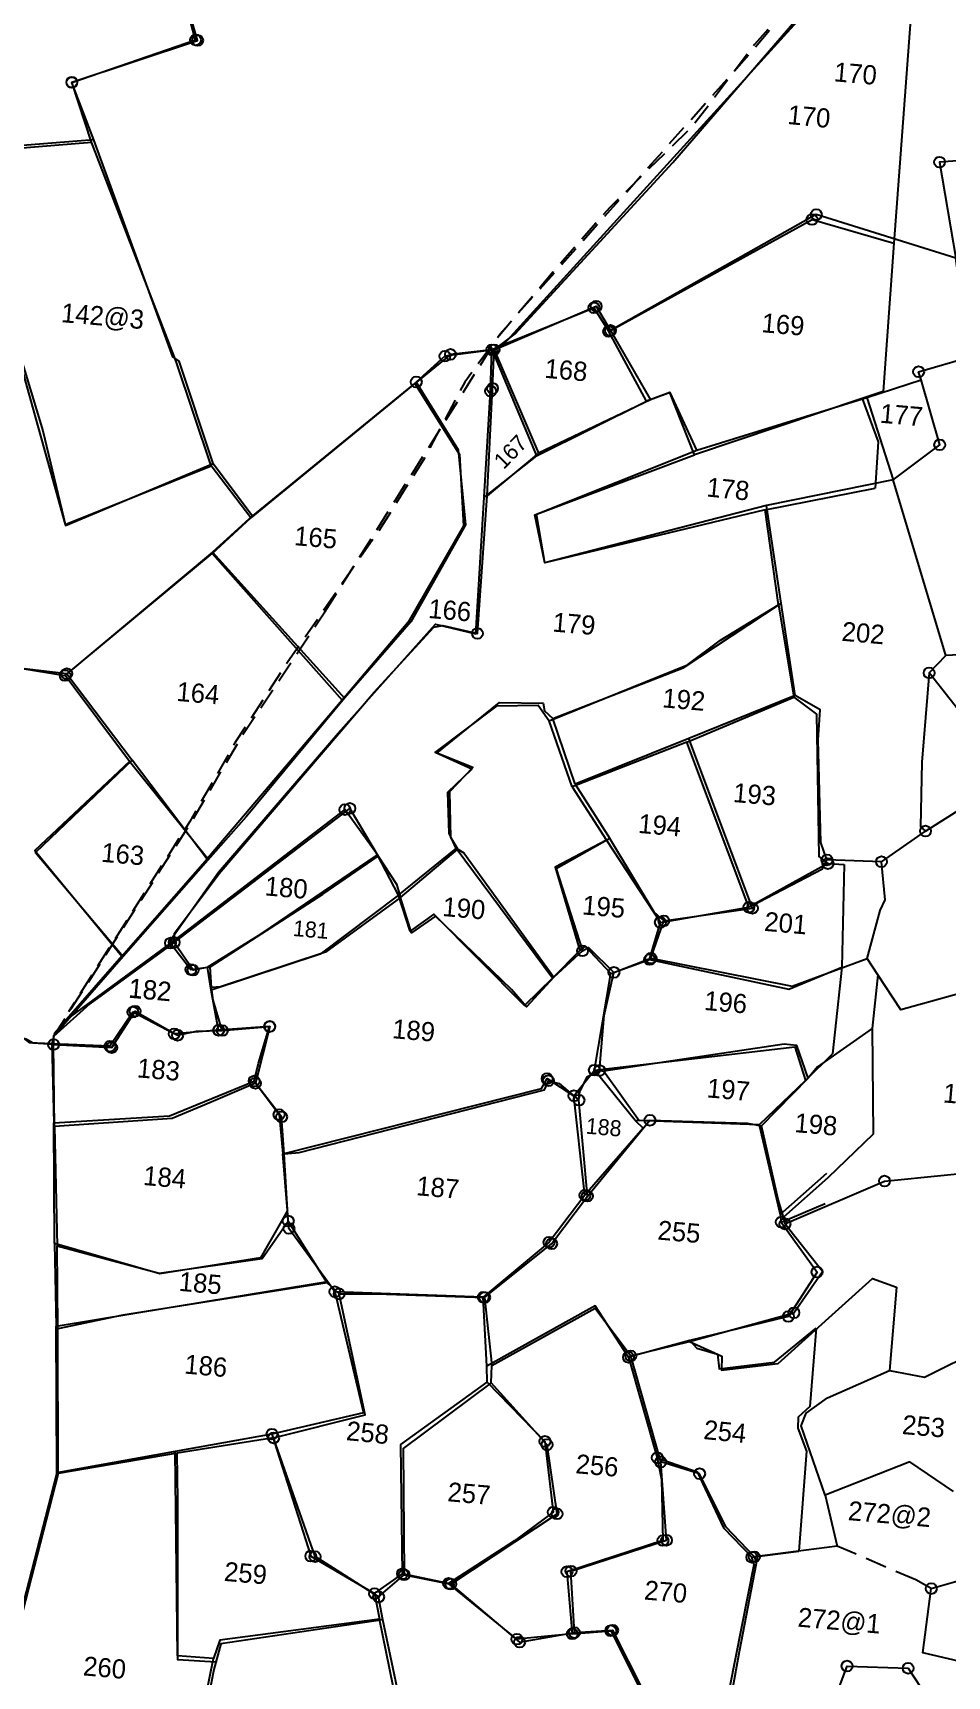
# Model space of a CAD drawing. Header units: metres. Extents: x 260749 to 262740, y 2161314 to 2163084.
# Drawn here: x 261722.2 to 261933.7, y 2162389.5 to 2162769.8 of the extents above; entities that cross this region are included whole.
import ezdxf

# ---------------------------------------------------------------- set-up
doc = ezdxf.new("R2010")
doc.units = ezdxf.units.M
doc.linetypes.add('DASHED', pattern=[0.75, 0.5, -0.25])
for name, color, linetype in [('LINE_FOOTPATH', 1, 'DASHED'), ('OFF', 1, 'Continuous'), ('POLY_PARCEL', 6, 'Continuous'), ('POLY_SUBPARCEL', 6, 'DASHED'), ('SYM_STONE', 1, 'Continuous'), ('TEXT_PARCEL', 7, 'Continuous')]:
    doc.layers.add(name, color=color, linetype=linetype)
doc.styles.add('TEXT_MAP', font='', dxfattribs={"height": 1.8})
doc.styles.get('TEXT_MAP').set_extended_font_data('Kruti Dev 050')

# ---------------------------------------------------------------- blocks, each defined once
blk = doc.blocks.new('STONE')
at = {"layer": 'SYM_STONE'}
blk.add_circle((0, 0), 0.511, dxfattribs=at)

msp = doc.modelspace()

# ---------------------------------------------------------------- linework, layer by layer
at = {"layer": 'LINE_FOOTPATH', "ltscale": 10, "flags": 128}
for points in [[(261789.74, 2162635.8), (261817.34, 2162679.55), (261828.21, 2162696.89), (261830.26, 2162700.15), (261888.27, 2162765.25), (261908.99, 2162789.95), (261942.29, 2162826.71), (261954.07, 2162841.54), (261973.15, 2162854.42), (262033.48, 2162911.36), (262056.41, 2162932.79), (262082.07, 2162958.3)], [(261927.49, 2162809.47), (261889.12, 2162767.08), (261875.07, 2162748.47), (261855.66, 2162729.39), (261842.46, 2162714.39), (261829.35, 2162698.83), (261828.62, 2162697.84), (261827.88, 2162696.84), (261822.11, 2162689), (261812.77, 2162671.41), (261802.19, 2162654.51), (261781.17, 2162624.24), (261768.91, 2162605.47), (261758.52, 2162587.33), (261730.39, 2162543.25)], [(261726.92, 2162537.53), (261759.37, 2162588.01), (261770.72, 2162607.34), (261789.74, 2162635.8)]]:
    msp.add_lwpolyline(points, dxfattribs=at)
at = {"layer": 'OFF'}
for points in [[(261927.55, 2162803.86), (261921.35, 2162721.15)], [(261921.35, 2162721.15), (261918.93, 2162686.82)], [(261917.73, 2162675.16), (261917.02, 2162664.47)], [(261909.92, 2162577.35), (261909.34, 2162553.57)], [(261909.34, 2162553.57), (261907.2, 2162533.5)], [(261903.37, 2162470.05), (261901.97, 2162451.89)], [(261901.19, 2162441.62), (261899.41, 2162418.44)]]:
    msp.add_lwpolyline(points, dxfattribs=at)
at = {"layer": 'POLY_PARCEL'}
for points in [[(261828.9, 2162696.45), (261833.76, 2162700.14), (261870.26, 2162739.82), (261915.97, 2162792.85), (261954.46, 2162834.21)], [(261736.28, 2162745.03), (261731.19, 2162758.31), (261759.82, 2162768.16), (261746.31, 2162817.27), (261697.42, 2162804.43)], [(261735.74, 2162744.47), (261731.18, 2162758.39), (261760.29, 2162768.03), (261746.28, 2162816.88), (261697.64, 2162804.27)], [(261927.55, 2162803.86), (261831.08, 2162697.7)], [(261736.28, 2162745.03), (261713.92, 2162743.26), (261709.53, 2162756.9), (261708.75, 2162759.31)], [(261708.84, 2162759.23), (261709.44, 2162757.29), (261713.99, 2162742.69), (261735.74, 2162744.47)], [(261763.46, 2162669.64), (261755.32, 2162693.73), (261735.74, 2162744.47)], [(261763.85, 2162670.17), (261756.05, 2162693.85), (261754.58, 2162694.85), (261736.28, 2162745.03)], [(261941.13, 2162740.59), (261931.95, 2162739.88), (261935.73, 2162717.62)], [(261855.41, 2162700.69), (261902.46, 2162726.59), (261921.35, 2162721.15)], [(261935.73, 2162717.62), (261935.73, 2162717.62), (261903.44, 2162727.73), (261903.44, 2162727.73), (261855.82, 2162700.95)], [(261927.69, 2162689.53), (261927.11, 2162691.37), (261938.72, 2162694.71), (261938.72, 2162694.71), (261935.73, 2162717.62)], [(261715.75, 2162712.41), (261715.75, 2162712.41), (261717.63, 2162700.49), (261724.44, 2162677.67), (261729.76, 2162655.78), (261763.85, 2162670.17)], [(261716.17, 2162712.44), (261717.18, 2162700.93), (261729.67, 2162656), (261763.46, 2162669.64)], [(261828.9, 2162696.45), (261852.51, 2162706.53), (261855.82, 2162700.95)], [(261831.08, 2162697.7), (261851.99, 2162706.18), (261855.41, 2162700.69)], [(261864.17, 2162684.53), (261855.41, 2162700.69)], [(261855.82, 2162700.95), (261865.06, 2162684.89)], [(261828.4, 2162696.46), (261818.79, 2162695.4), (261810.55, 2162688.65)], [(261828.9, 2162696.45), (261817.5, 2162694.97), (261810.88, 2162689)], [(261826.6, 2162662.34), (261828.09, 2162686.9), (261828.4, 2162696.46)], [(261827.25, 2162662.63), (261828.53, 2162687.52), (261828.9, 2162696.45)], [(261831.08, 2162697.7), (261828.4, 2162696.46)], [(261828.4, 2162696.46), (261828.6, 2162695.98), (261831.76, 2162688.44), (261838.69, 2162671.93)], [(261828.9, 2162696.45), (261839.15, 2162672.53)], [(261810.55, 2162688.65), (261772.57, 2162657.54)], [(261810.88, 2162689), (261772.99, 2162658.01)], [(261810.55, 2162688.65), (261820.86, 2162672.24), (261821.82, 2162655.74), (261809.04, 2162633.42), (261793.76, 2162615.36)], [(261810.88, 2162689), (261820.6, 2162673.28), (261822.24, 2162655.98), (261809.6, 2162633.53), (261794.3, 2162615.83)], [(261915.12, 2162685.39), (261927.69, 2162689.53)], [(261921.21, 2162666.35), (261932, 2162674.47), (261927.69, 2162689.53)], [(261838.69, 2162671.93), (261864.17, 2162684.53)], [(261865.06, 2162684.89), (261839.15, 2162672.53)], [(261875.23, 2162672.14), (261869.53, 2162686.57), (261864.17, 2162684.53)], [(261875.82, 2162673.24), (261869.66, 2162686.57), (261865.06, 2162684.89)], [(261914.01, 2162685.17), (261875.23, 2162672.14)], [(261875.82, 2162673.24), (261915.12, 2162685.39)], [(261918.93, 2162686.82), (261914.01, 2162685.17)], [(261914.01, 2162685.17), (261917.73, 2162675.16)], [(261915.12, 2162685.39), (261921.21, 2162666.35)], [(261838.69, 2162671.93), (261826.6, 2162662.34)], [(261839.15, 2162672.53), (261827.25, 2162662.63), (261827.25, 2162662.63)], [(261891.6, 2162659.44), (261840.65, 2162647.14), (261838.28, 2162658.25), (261875.23, 2162672.14)], [(261891.94, 2162660.4), (261840.64, 2162647.15), (261840.64, 2162647.15), (261838.73, 2162658.41), (261875.82, 2162673.24)], [(261772.57, 2162657.54), (261763.46, 2162669.64)], [(261763.85, 2162670.17), (261772.99, 2162658.01)], [(261891.6, 2162659.44), (261917.02, 2162664.47)], [(261921.21, 2162666.35), (261921.21, 2162666.35), (261891.94, 2162660.4), (261891.94, 2162660.4)], [(261933.43, 2162625.71), (261921.21, 2162666.35)], [(261754.01, 2162559.18), (261754.74, 2162560.84), (261765.1, 2162575.57), (261792.81, 2162607.75), (261815.3, 2162632.93), (261824.68, 2162630.72), (261826.6, 2162662.34)], [(261754.87, 2162559.32), (261754.96, 2162561.44), (261765.25, 2162575.23), (261801.11, 2162617.22), (261814.93, 2162632.25), (261817.05, 2162632.63), (261825.04, 2162630.81), (261827.25, 2162662.63)], [(261895.27, 2162637.84), (261891.94, 2162660.4)], [(261763.62, 2162649.28), (261772.57, 2162657.54)], [(261772.99, 2162658.01), (261763.7, 2162649.64)], [(261894.7, 2162637.41), (261891.6, 2162659.44)], [(261729.63, 2162621.08), (261763.62, 2162649.28)], [(261763.7, 2162649.64), (261730.02, 2162621.5), (261730.02, 2162621.5)], [(261763.62, 2162649.28), (261793.76, 2162615.36)], [(261763.7, 2162649.64), (261794.3, 2162615.83)], [(261842.5, 2162611.1), (261872.65, 2162622.82), (261895.27, 2162637.84)], [(261898.57, 2162616.46), (261895.27, 2162637.84)], [(261841.6, 2162610.58), (261873.64, 2162623.54), (261881.27, 2162629.26), (261894.7, 2162637.41)], [(261894.7, 2162637.41), (261898.2, 2162616.08)], [(261956.97, 2162616.95), (261944.88, 2162618.06), (261942.73, 2162626.21), (261933.43, 2162625.71)], [(261698.29, 2162612.42), (261719.21, 2162622.77), (261729.63, 2162621.08)], [(261730.02, 2162621.5), (261730.02, 2162621.5), (261719.52, 2162622.68), (261719.52, 2162622.68), (261698.57, 2162612.13)], [(261929.54, 2162621.67), (261933.43, 2162625.71)], [(261744.54, 2162601.16), (261729.63, 2162621.08), (261729.63, 2162621.08)], [(261730.02, 2162621.5), (261730.02, 2162621.5), (261745.11, 2162601.46)], [(261929.54, 2162621.67), (261927.84, 2162601.05), (261927.52, 2162586.07), (261928.71, 2162585.08)], [(261957.35, 2162607.02), (261944.15, 2162603.16), (261929.54, 2162621.67)], [(261793.76, 2162615.36), (261762.57, 2162578.74)], [(261794.3, 2162615.83), (261771.54, 2162588.34), (261762.62, 2162578.32)], [(261820.47, 2162580.93), (261818.9, 2162583.62), (261818.68, 2162594.24), (261824, 2162599.83), (261815.66, 2162603.1), (261830.12, 2162614.82), (261840.25, 2162614.7), (261840.57, 2162612.88), (261842.5, 2162611.1)], [(261873.48, 2162605.66), (261898.2, 2162616.08)], [(261898.57, 2162616.46), (261873.96, 2162606.54)], [(261898.2, 2162616.08), (261903.51, 2162612.1), (261904.05, 2162579.23), (261906.13, 2162577.55)], [(261905.91, 2162578.4), (261904.47, 2162582.4), (261903.87, 2162606.19), (261904.3, 2162613.12), (261898.57, 2162616.46)], [(261820.13, 2162581.06), (261818.51, 2162584.58), (261818.18, 2162594.1), (261823.7, 2162599.4), (261815.28, 2162603.24), (261829.56, 2162614.09), (261839.06, 2162614.18), (261841.6, 2162610.58)], [(261847.62, 2162595.96), (261842.5, 2162611.1)], [(261846.96, 2162595.35), (261841.6, 2162610.58)], [(261873.48, 2162605.66), (261846.96, 2162595.35)], [(261873.96, 2162606.54), (261847.62, 2162595.96)], [(261887.84, 2162567.45), (261873.48, 2162605.66)], [(261888.66, 2162567.21), (261873.96, 2162606.54)], [(261744.54, 2162601.16), (261744.54, 2162601.16), (261722.62, 2162580.61), (261742.75, 2162556.15)], [(261745.11, 2162601.46), (261745.11, 2162601.46), (261722.81, 2162580.11), (261743.04, 2162556.04)], [(261762.57, 2162578.74), (261744.54, 2162601.16)], [(261762.62, 2162578.32), (261745.11, 2162601.46)], [(261847.62, 2162595.96), (261855.68, 2162583.35)], [(261846.96, 2162595.35), (261854.9, 2162582.99)], [(261801.91, 2162579.57), (261794.38, 2162590.04), (261754.01, 2162559.18)], [(261754.87, 2162559.32), (261795.51, 2162590.33), (261802.04, 2162579.26)], [(261928.71, 2162585.08), (261937.11, 2162590.37), (261963.24, 2162591.35)], [(261918.51, 2162578), (261928.71, 2162585.08)], [(261806.8, 2162570.26), (261820.13, 2162581.06)], [(261807.2, 2162569.71), (261820.47, 2162580.93)], [(261842.38, 2162551.02), (261820.13, 2162581.06)], [(261820.47, 2162580.93), (261821.85, 2162580.01), (261842.73, 2162551.25)], [(261854.9, 2162582.99), (261843.04, 2162576.74), (261848.69, 2162557.45)], [(261855.68, 2162583.35), (261843.21, 2162576.38), (261849.26, 2162557.62), (261849.35, 2162557.36)], [(261854.9, 2162582.99), (261867.36, 2162563.96)], [(261868.15, 2162564.31), (261865.92, 2162566.29), (261855.68, 2162583.35)], [(261742.75, 2162556.15), (261762.57, 2162578.74)], [(261762.62, 2162578.32), (261743.04, 2162556.04)], [(261762.6, 2162553.58), (261774.97, 2162561.31), (261801.91, 2162579.57)], [(261763.2, 2162553.68), (261789.26, 2162570.48), (261802.04, 2162579.26)], [(261806.8, 2162570.26), (261806.8, 2162570.26), (261801.91, 2162579.57)], [(261802.04, 2162579.26), (261806.33, 2162572.81), (261807.2, 2162569.71)], [(261906.13, 2162577.55), (261887.84, 2162567.45)], [(261888.66, 2162567.21), (261890.06, 2162568.64), (261904.84, 2162576.34), (261905.91, 2162578.4)], [(261918.51, 2162578), (261905.91, 2162578.4)], [(261906.13, 2162577.55), (261909.92, 2162577.35)], [(261915.18, 2162555.56), (261918.22, 2162566.71), (261919.4, 2162569.17), (261918.51, 2162578)], [(261806.8, 2162570.26), (261788.63, 2162556.59), (261763.42, 2162548.3)], [(261807.2, 2162569.71), (261789.89, 2162557.06), (261765.6, 2162549.02), (261763.54, 2162548.92)], [(261842.38, 2162551.02), (261835.96, 2162544.72), (261814.96, 2162565.89), (261809.47, 2162561.92), (261806.8, 2162570.26)], [(261842.73, 2162551.25), (261836.35, 2162544.41), (261832.92, 2162548.42), (261815.3, 2162565.39), (261809.81, 2162561.55), (261807.2, 2162569.71)], [(261867.36, 2162563.96), (261887.84, 2162567.45)], [(261868.15, 2162564.31), (261888.66, 2162567.21)], [(261864.88, 2162555.35), (261867.36, 2162563.96)], [(261865.19, 2162555.66), (261868.15, 2162564.31)], [(261754.87, 2162559.32), (261735.36, 2162545.1), (261726.92, 2162537.53)], [(261754.01, 2162559.18), (261729.99, 2162541.45)], [(261754.01, 2162559.18), (261758.73, 2162553.04), (261762.6, 2162553.58)], [(261763.2, 2162553.68), (261759.24, 2162552.89), (261754.87, 2162559.32)], [(261855.92, 2162552.16), (261849.93, 2162558.43), (261848.69, 2162557.45)], [(261849.35, 2162557.36), (261850.76, 2162558.11), (261856.62, 2162552.39)], [(261743.04, 2162556.04), (261726.92, 2162537.53)], [(261742.75, 2162556.15), (261729.99, 2162541.45)], [(261848.69, 2162557.45), (261842.38, 2162551.02)], [(261849.35, 2162557.36), (261842.73, 2162551.25)], [(261855.92, 2162552.16), (261864.88, 2162555.35)], [(261856.62, 2162552.39), (261865.19, 2162555.66)], [(261864.88, 2162555.35), (261897.07, 2162548.49), (261909.34, 2162553.57)], [(261865.19, 2162555.66), (261897.82, 2162549.16), (261915.18, 2162555.56)], [(261896.19, 2162494.16), (261919.22, 2162504.09), (261946.84, 2162506.84), (261966.54, 2162519.54), (261961.27, 2162554.4), (261961.27, 2162554.4)], [(261917.64, 2162551.82), (261915.18, 2162555.56)], [(261961.27, 2162554.4), (261942.73, 2162549.19), (261923.01, 2162543.68), (261917.64, 2162551.82)], [(261763.42, 2162548.3), (261762.6, 2162553.58)], [(261763.54, 2162548.92), (261763.2, 2162553.68)], [(261852.08, 2162529.76), (261855.92, 2162552.16)], [(261853.28, 2162529.71), (261854.38, 2162542.38), (261856.62, 2162552.39)], [(261917.64, 2162551.82), (261916.36, 2162539.4)], [(261765.16, 2162538.98), (261763.42, 2162548.3)], [(261766, 2162538.93), (261763.86, 2162545.96), (261763.54, 2162548.92)], [(261765.16, 2162538.98), (261754.89, 2162538.15), (261745.31, 2162543.2), (261740.01, 2162535.28), (261726.53, 2162535.81)], [(261726.95, 2162535.68), (261740.43, 2162534.98), (261745.82, 2162543.41), (261755.67, 2162537.83), (261760.01, 2162538.78), (261766, 2162538.93)], [(261729.99, 2162541.45), (261727.2, 2162538.24), (261726.53, 2162535.81)], [(261773.37, 2162527.23), (261774.37, 2162531.41), (261776.94, 2162539.83), (261765.16, 2162538.98)], [(261766, 2162538.93), (261776.99, 2162539.89), (261773.67, 2162526.71)], [(261916.36, 2162539.4), (261916.57, 2162514.95), (261906.09, 2162504.83), (261895.85, 2162495.77)], [(261916.36, 2162539.4), (261903.69, 2162530.54), (261901.52, 2162527.87)], [(261726.53, 2162535.81), (261721.46, 2162536.11), (261720.08, 2162537.19)], [(261726.95, 2162535.68), (261722.21, 2162535.99), (261720.45, 2162537.02)], [(261726.53, 2162535.81), (261727.02, 2162517.6)], [(261726.92, 2162537.53), (261726.95, 2162535.68)], [(261727.2, 2162516.72), (261726.95, 2162535.68)], [(261852.08, 2162529.76), (261852.08, 2162529.76), (261898.5, 2162535.19), (261900.92, 2162527.39)], [(261901.52, 2162527.87), (261898.94, 2162535.46), (261895.97, 2162535.8), (261854.27, 2162529.53)], [(261900.92, 2162527.39), (261907.2, 2162533.5)], [(261727.02, 2162517.6), (261753.82, 2162519.22), (261773.37, 2162527.23)], [(261773.37, 2162527.23), (261779.13, 2162519.46), (261780.02, 2162510.37)], [(261780.02, 2162510.37), (261839.89, 2162525.48), (261841.16, 2162527.79), (261847.36, 2162523.84)], [(261780.28, 2162510.41), (261783.76, 2162510.69), (261840.53, 2162525.18), (261841.45, 2162527.32), (261843.97, 2162526.64), (261848.51, 2162522.8)], [(261847.36, 2162523.84), (261852.08, 2162529.76), (261852.08, 2162529.76)], [(261848.51, 2162522.8), (261848.71, 2162524.85), (261850.48, 2162528.29), (261853.28, 2162529.71)], [(261861.54, 2162518.12), (261852.08, 2162529.76)], [(261852.08, 2162529.76), (261852.08, 2162529.76)], [(261853.28, 2162529.71), (261854.27, 2162529.53)], [(261854.27, 2162529.53), (261862.42, 2162518.09), (261864.95, 2162518.16)], [(261900.92, 2162527.39), (261890.21, 2162517.13)], [(261890.79, 2162516.91), (261901.52, 2162527.87)], [(261773.67, 2162526.71), (261763.4, 2162522.37), (261754.4, 2162518.53), (261727.2, 2162516.72)], [(261780.28, 2162510.41), (261779.73, 2162518.94), (261773.67, 2162526.71)], [(261849.9, 2162500.8), (261849.75, 2162502.2), (261847.36, 2162523.84)], [(261850.46, 2162500.61), (261850.46, 2162500.61), (261848.51, 2162522.8)], [(261727.17, 2162489.66), (261727.02, 2162517.6)], [(261727.2, 2162516.72), (261727.76, 2162489.07)], [(261861.54, 2162518.12), (261863.39, 2162516.35), (261849.9, 2162500.8)], [(261850.46, 2162500.61), (261864.95, 2162518.16)], [(261890.21, 2162517.13), (261890.21, 2162517.13), (261861.54, 2162518.12)], [(261864.95, 2162518.16), (261887.47, 2162517.5), (261890.79, 2162516.91)], [(261890.21, 2162517.13), (261895.07, 2162496.39)], [(261895.85, 2162495.77), (261894.65, 2162499.8), (261890.79, 2162516.91)], [(261781.09, 2162497.27), (261780.02, 2162510.37)], [(261781.27, 2162494.84), (261780.28, 2162510.41)], [(261895.07, 2162496.39), (261905.88, 2162505.91)], [(261849.9, 2162500.8), (261841.61, 2162489.92), (261826.37, 2162477.22)], [(261826.69, 2162477.16), (261842.2, 2162489.58), (261850.46, 2162500.61)], [(261781.09, 2162497.27), (261779.39, 2162494.3), (261774.82, 2162486.34), (261751.51, 2162482.63), (261727.17, 2162489.66)], [(261790.34, 2162480.85), (261781.43, 2162493.12), (261781.09, 2162497.27)], [(261895.33, 2162494.6), (261905.48, 2162498.89)], [(261727.76, 2162489.07), (261751.42, 2162482.77), (261775.25, 2162486.15), (261781.27, 2162494.84), (261781.27, 2162494.84), (261781.27, 2162494.84), (261781.27, 2162494.84)], [(261790.24, 2162480.52), (261781.27, 2162494.84), (261781.27, 2162494.84)], [(261874.06, 2162466.98), (261898.25, 2162473.61), (261904.9, 2162483.2), (261896.19, 2162494.16)], [(261895.33, 2162494.6), (261903.61, 2162483.04), (261896.98, 2162472.74), (261874.19, 2162467.21)], [(261895.07, 2162496.39), (261895.33, 2162494.6)], [(261895.85, 2162495.77), (261896.19, 2162494.16)], [(261727.17, 2162489.66), (261727.58, 2162470.48)], [(261727.93, 2162469.91), (261727.76, 2162489.07)], [(261727.58, 2162470.48), (261762.55, 2162476.28), (261790.34, 2162480.85)], [(261790.24, 2162480.52), (261742.99, 2162473.03), (261727.93, 2162469.91)], [(261792.05, 2162478.49), (261798.7, 2162450.45), (261777.5, 2162445.53)], [(261777.88, 2162444.65), (261777.88, 2162444.65), (261799.09, 2162450), (261793.03, 2162477.97)], [(261793.03, 2162477.97), (261790.24, 2162480.52)], [(261792.05, 2162478.49), (261790.34, 2162480.85)], [(261826.37, 2162477.22), (261792.05, 2162478.49)], [(261793.03, 2162477.97), (261801.76, 2162477.97), (261826.69, 2162477.16)], [(261874.06, 2162466.98), (261874.06, 2162466.98), (261881.57, 2162463.59), (261881.47, 2162460.3), (261894.64, 2162461.9), (261894.64, 2162461.9), (261916.45, 2162481.51), (261921.96, 2162479.52), (261920.39, 2162460.23)], [(261827.22, 2162461.28), (261826.37, 2162477.22)], [(261826.69, 2162477.16), (261826.69, 2162477.16), (261828.35, 2162461.44), (261828.35, 2162461.44)], [(261859.97, 2162463.32), (261852.3, 2162475.24), (261852.3, 2162475.24), (261827.22, 2162461.28)], [(261828.35, 2162461.44), (261852.28, 2162474.7), (261860.52, 2162463.63)], [(261727.73, 2162436.57), (261727.58, 2162470.48)], [(261728, 2162436.39), (261727.93, 2162469.91)], [(261874.19, 2162467.21), (261859.97, 2162463.32)], [(261860.52, 2162463.63), (261874.06, 2162466.98)], [(261874.19, 2162467.21), (261875.81, 2162465.43), (261880.54, 2162464.07), (261880.93, 2162460.65), (261893.75, 2162462.18), (261903.37, 2162470.05)], [(261859.97, 2162463.32), (261866.65, 2162440.08)], [(261867.44, 2162439.08), (261867.44, 2162439.08), (261860.52, 2162463.63), (261860.52, 2162463.63)], [(261920.39, 2162460.23), (261928.48, 2162458.71), (261941.8, 2162465.35)], [(261827.29, 2162457.59), (261827.22, 2162461.28)], [(261828.19, 2162457.42), (261828.35, 2162461.44)], [(261905.49, 2162431.43), (261899.92, 2162447.42), (261901.08, 2162450.36), (261906.01, 2162453.93), (261920.39, 2162460.23)], [(261807.69, 2162413.23), (261807.27, 2162443.13), (261827.29, 2162457.59)], [(261828.19, 2162457.42), (261807.87, 2162442.19), (261808.09, 2162412.97)], [(261827.29, 2162457.59), (261840.66, 2162443.85), (261842.57, 2162427.48), (261833.62, 2162420.8), (261818.36, 2162410.99)], [(261818.85, 2162410.83), (261843.45, 2162427.08), (261841.13, 2162443.09), (261828.19, 2162457.42)], [(261901.97, 2162451.89), (261899.26, 2162449.42), (261899.16, 2162446.93), (261901.19, 2162441.62)], [(261777.5, 2162445.53), (261755.1, 2162441.5)], [(261777.88, 2162444.65), (261777.88, 2162444.65), (261755.57, 2162441.1)], [(261777.5, 2162445.53), (261786.47, 2162417.29), (261801.22, 2162408.62)], [(261802.16, 2162407.85), (261787.45, 2162417.19), (261777.88, 2162444.65)], [(261755.1, 2162441.5), (261727.73, 2162436.57)], [(261755.57, 2162441.1), (261728, 2162436.39)], [(261763.95, 2162393.57), (261755.62, 2162394.25), (261755.1, 2162441.5)], [(261764.51, 2162392.77), (261755.71, 2162393.32), (261755.68, 2162430.3), (261755.57, 2162441.1)], [(261866.65, 2162440.08), (261867.6, 2162435.06), (261867.96, 2162420.9), (261845.74, 2162413.69), (261846.97, 2162399.31)], [(261866.65, 2162440.08), (261875.9, 2162436.81), (261881.98, 2162423.85), (261888.52, 2162417.02)], [(261727.73, 2162436.57), (261716.08, 2162391.4), (261703.93, 2162373.11), (261702.97, 2162367.22)], [(261728, 2162436.39), (261716.34, 2162390.8), (261705.33, 2162374.67), (261703.7, 2162370.44), (261703.5, 2162366.71)], [(261847.46, 2162399.59), (261846.68, 2162413.83), (261868.78, 2162420.97), (261867.44, 2162439.08), (261867.44, 2162439.08)], [(261889.1, 2162417.13), (261882.52, 2162424.09), (261876.43, 2162436.37), (261867.44, 2162439.08)], [(261935.18, 2162432.25), (261925.04, 2162439.08), (261905.49, 2162431.43)], [(261905.49, 2162431.43), (261908.26, 2162419.63)], [(261883.44, 2162386.93), (261889.05, 2162415.34), (261888.52, 2162417.02)], [(261889.1, 2162417.13), (261889.51, 2162415.58), (261885.59, 2162395.15), (261883.98, 2162386.2)], [(261888.52, 2162417.02), (261899.41, 2162418.44)], [(261908.26, 2162419.63), (261889.1, 2162417.13)], [(261801.22, 2162408.62), (261807.69, 2162413.23)], [(261818.36, 2162410.99), (261807.69, 2162413.23)], [(261802.16, 2162407.85), (261808.09, 2162412.97)], [(261808.09, 2162412.97), (261818.85, 2162410.83)], [(261846.97, 2162399.31), (261834.18, 2162398.07), (261818.36, 2162410.99)], [(261818.85, 2162410.83), (261834.8, 2162397.39), (261847.46, 2162399.59)], [(261975.04, 2162403.34), (261977.16, 2162395.64), (261948.18, 2162390.18), (261928.06, 2162394.9), (261930.04, 2162409.79)], [(261930.04, 2162409.79), (261939.18, 2162412.42)], [(261801.22, 2162408.62), (261802.41, 2162402.7)], [(261803.18, 2162402.59), (261802.16, 2162407.85)], [(261802.41, 2162402.7), (261765.41, 2162397.84), (261763.95, 2162393.57)], [(261803.18, 2162402.59), (261765.69, 2162397.03), (261764.51, 2162392.77)], [(261811.51, 2162363.46), (261812.5, 2162374.98), (261807.07, 2162379.63), (261802.41, 2162402.7)], [(261812.09, 2162363.22), (261813.42, 2162374.68), (261808.26, 2162378.43), (261803.18, 2162402.59)], [(261846.97, 2162399.31), (261855.88, 2162400.04), (261867.43, 2162376.9)], [(261847.46, 2162399.59), (261856.31, 2162400.15), (261863.45, 2162385.98), (261867.66, 2162376.27)], [(261757.23, 2162360.61), (261763.95, 2162393.57)], [(261764.51, 2162392.77), (261764.08, 2162391.05), (261758.09, 2162360.62)], [(261883.98, 2162386.2), (261902.56, 2162386.35), (261906.94, 2162382.21), (261906.94, 2162382.21), (261910.56, 2162391.85), (261924.68, 2162391.34), (261930.37, 2162382.68)]]:
    msp.add_lwpolyline(points, dxfattribs=at)
at = {"layer": 'POLY_SUBPARCEL', "ltscale": 10}
msp.add_lwpolyline([(261930.04, 2162409.79), (261926.43, 2162411.8), (261908.26, 2162419.63), (261908.26, 2162419.63)], dxfattribs=at)

# ---------------------------------------------------------------- block references
at = {"layer": 'SYM_STONE'}
for p, xscale, yscale, zscale, rotation in [((261759.82, 2162768.16), 2.46112052136841, 2.46112052136841, 2.46112052136841, 355.0757096183369), ((261760.29, 2162768.03), 2.456160940353191, 2.456160940353191, 2.456160940353191, 354.3331504470056), ((261731.18, 2162758.39), 2.456160940353191, 2.456160940353191, 2.456160940353191, 354.3331504470056), ((261731.19, 2162758.31), 2.46112052136841, 2.46112052136841, 2.46112052136841, 355.0757096183369), ((261931.95, 2162739.88), 2.46112052136841, 2.46112052136841, 2.46112052136841, 355.0757096183369), ((261903.44, 2162727.73), 2.46112052136841, 2.46112052136841, 2.46112052136841, 355.0757096183369), ((261902.46, 2162726.59), 2.456160940353191, 2.456160940353191, 2.456160940353191, 354.3331504470056), ((261851.99, 2162706.18), 2.456160940353191, 2.456160940353191, 2.456160940353191, 354.3331504470056), ((261852.51, 2162706.53), 2.46112052136841, 2.46112052136841, 2.46112052136841, 355.0757096183369), ((261855.82, 2162700.95), 2.46112052136841, 2.46112052136841, 2.46112052136841, 355.0757096183369), ((261855.41, 2162700.69), 2.456160940353191, 2.456160940353191, 2.456160940353191, 354.3331504470056), ((261817.5, 2162694.97), 2.46112052136841, 2.46112052136841, 2.46112052136841, 355.0757096183369), ((261818.79, 2162695.4), 2.456160940353191, 2.456160940353191, 2.456160940353191, 354.3331504470056), ((261828.4, 2162696.46), 2.456160940353191, 2.456160940353191, 2.456160940353191, 354.3331504470056), ((261828.9, 2162696.45), 2.46112052136841, 2.46112052136841, 2.46112052136841, 355.0757096183369), ((261927.11, 2162691.37), 2.46112052136841, 2.46112052136841, 2.46112052136841, 355.0757096183369), ((261810.88, 2162689), 2.46112052136841, 2.46112052136841, 2.46112052136841, 355.0757096183369), ((261828.09, 2162686.9), 2.456160940353191, 2.456160940353191, 2.456160940353191, 354.3331504470056), ((261828.53, 2162687.52), 2.46112052136841, 2.46112052136841, 2.46112052136841, 355.0757096183369), ((261932, 2162674.47), 2.46112052136841, 2.46112052136841, 2.46112052136841, 355.0757096183369), ((261825.04, 2162630.81), 2.46112052136841, 2.46112052136841, 2.46112052136841, 355.0757096183369), ((261729.63, 2162621.08), 2.456160940353191, 2.456160940353191, 2.456160940353191, 354.3331504470056), ((261730.02, 2162621.5), 2.46112052136841, 2.46112052136841, 2.46112052136841, 355.0757096183369), ((261929.54, 2162621.67), 2.46112052136841, 2.46112052136841, 2.46112052136841, 355.0757096183369), ((261794.38, 2162590.04), 2.456160940353191, 2.456160940353191, 2.456160940353191, 354.3331504470056), ((261795.51, 2162590.33), 2.46112052136841, 2.46112052136841, 2.46112052136841, 355.0757096183369), ((261928.71, 2162585.08), 2.46112052136841, 2.46112052136841, 2.46112052136841, 355.0757096183369), ((261905.91, 2162578.4), 2.46112052136841, 2.46112052136841, 2.46112052136841, 355.0757096183369), ((261906.13, 2162577.55), 2.456160940353191, 2.456160940353191, 2.456160940353191, 354.3331504470056), ((261918.51, 2162578), 2.46112052136841, 2.46112052136841, 2.46112052136841, 355.0757096183369), ((261867.36, 2162563.96), 2.456160940353191, 2.456160940353191, 2.456160940353191, 354.3331504470056), ((261868.15, 2162564.31), 2.46112052136841, 2.46112052136841, 2.46112052136841, 355.0757096183369), ((261887.84, 2162567.45), 2.456160940353191, 2.456160940353191, 2.456160940353191, 354.3331504470056), ((261888.66, 2162567.21), 2.46112052136841, 2.46112052136841, 2.46112052136841, 355.0757096183369), ((261754.01, 2162559.18), 2.456160940353191, 2.456160940353191, 2.456160940353191, 354.3331504470056), ((261754.87, 2162559.32), 2.46112052136841, 2.46112052136841, 2.46112052136841, 355.0757096183369), ((261849.35, 2162557.36), 2.46112052136841, 2.46112052136841, 2.46112052136841, 355.0757096183369), ((261758.73, 2162553.04), 2.456160940353191, 2.456160940353191, 2.456160940353191, 354.3331504470056), ((261759.24, 2162552.89), 2.46112052136841, 2.46112052136841, 2.46112052136841, 355.0757096183369), ((261864.88, 2162555.35), 2.456160940353191, 2.456160940353191, 2.456160940353191, 354.3331504470056), ((261865.19, 2162555.66), 2.46112052136841, 2.46112052136841, 2.46112052136841, 355.0757096183369), ((261856.62, 2162552.39), 2.46112052136841, 2.46112052136841, 2.46112052136841, 355.0757096183369), ((261745.31, 2162543.2), 2.456160940353191, 2.456160940353191, 2.456160940353191, 354.3331504470056), ((261745.82, 2162543.41), 2.46112052136841, 2.46112052136841, 2.46112052136841, 355.0757096183369), ((261754.89, 2162538.15), 2.456160940353191, 2.456160940353191, 2.456160940353191, 354.3331504470056), ((261755.67, 2162537.83), 2.46112052136841, 2.46112052136841, 2.46112052136841, 355.0757096183369), ((261765.16, 2162538.98), 2.456160940353191, 2.456160940353191, 2.456160940353191, 354.3331504470056), ((261766, 2162538.93), 2.46112052136841, 2.46112052136841, 2.46112052136841, 355.0757096183369), ((261776.94, 2162539.83), 2.456160940353191, 2.456160940353191, 2.456160940353191, 354.3331504470056), ((261776.99, 2162539.89), 2.46112052136841, 2.46112052136841, 2.46112052136841, 355.0757096183369), ((261726.95, 2162535.68), 2.46112052136841, 2.46112052136841, 2.46112052136841, 355.0757096183369), ((261740.01, 2162535.28), 2.456160940353191, 2.456160940353191, 2.456160940353191, 354.3331504470056), ((261740.43, 2162534.98), 2.46112052136841, 2.46112052136841, 2.46112052136841, 355.0757096183369), ((261852.08, 2162529.76), 2.456160940353191, 2.456160940353191, 2.456160940353191, 354.3331504470056), ((261853.28, 2162529.71), 2.46112052136841, 2.46112052136841, 2.46112052136841, 355.0757096183369), ((261773.37, 2162527.23), 2.456160940353191, 2.456160940353191, 2.456160940353191, 354.3331504470056), ((261773.67, 2162526.71), 2.46112052136841, 2.46112052136841, 2.46112052136841, 355.0757096183369), ((261841.16, 2162527.79), 2.456160940353191, 2.456160940353191, 2.456160940353191, 354.3331504470056), ((261841.45, 2162527.32), 2.46112052136841, 2.46112052136841, 2.46112052136841, 355.0757096183369), ((261847.36, 2162523.84), 2.456160940353191, 2.456160940353191, 2.456160940353191, 354.3331504470056), ((261848.51, 2162522.8), 2.46112052136841, 2.46112052136841, 2.46112052136841, 355.0757096183369), ((261779.13, 2162519.46), 2.456160940353191, 2.456160940353191, 2.456160940353191, 354.3331504470056), ((261779.73, 2162518.94), 2.46112052136841, 2.46112052136841, 2.46112052136841, 355.0757096183369), ((261864.95, 2162518.16), 2.46112052136841, 2.46112052136841, 2.46112052136841, 355.0757096183369), ((261919.22, 2162504.09), 2.46112052136841, 2.46112052136841, 2.46112052136841, 355.0757096183369), ((261849.9, 2162500.8), 2.456160940353191, 2.456160940353191, 2.456160940353191, 354.3331504470056), ((261850.46, 2162500.61), 2.46112052136841, 2.46112052136841, 2.46112052136841, 355.0757096183369), ((261781.27, 2162494.84), 2.46112052136841, 2.46112052136841, 2.46112052136841, 355.0757096183369), ((261781.43, 2162493.12), 2.456160940353191, 2.456160940353191, 2.456160940353191, 354.3331504470056), ((261895.33, 2162494.6), 2.456160940353191, 2.456160940353191, 2.456160940353191, 354.3331504470056), ((261896.19, 2162494.16), 2.46112052136841, 2.46112052136841, 2.46112052136841, 355.0757096183369), ((261841.61, 2162489.92), 2.456160940353191, 2.456160940353191, 2.456160940353191, 354.3331504470056), ((261842.2, 2162489.58), 2.46112052136841, 2.46112052136841, 2.46112052136841, 355.0757096183369), ((261903.61, 2162483.04), 2.456160940353191, 2.456160940353191, 2.456160940353191, 354.3331504470056), ((261792.05, 2162478.49), 2.456160940353191, 2.456160940353191, 2.456160940353191, 354.3331504470056), ((261793.03, 2162477.97), 2.46112052136841, 2.46112052136841, 2.46112052136841, 355.0757096183369), ((261826.37, 2162477.22), 2.456160940353191, 2.456160940353191, 2.456160940353191, 354.3331504470056), ((261826.69, 2162477.16), 2.46112052136841, 2.46112052136841, 2.46112052136841, 355.0757096183369), ((261896.98, 2162472.74), 2.456160940353191, 2.456160940353191, 2.456160940353191, 354.3331504470056), ((261898.25, 2162473.61), 2.46112052136841, 2.46112052136841, 2.46112052136841, 355.0757096183369), ((261859.97, 2162463.32), 2.456160940353191, 2.456160940353191, 2.456160940353191, 354.3331504470056), ((261860.52, 2162463.63), 2.46112052136841, 2.46112052136841, 2.46112052136841, 355.0757096183369), ((261777.5, 2162445.53), 2.456160940353191, 2.456160940353191, 2.456160940353191, 354.3331504470056), ((261777.88, 2162444.65), 2.46112052136841, 2.46112052136841, 2.46112052136841, 355.0757096183369), ((261840.66, 2162443.85), 2.456160940353191, 2.456160940353191, 2.456160940353191, 354.3331504470056), ((261841.13, 2162443.09), 2.46112052136841, 2.46112052136841, 2.46112052136841, 355.0757096183369), ((261866.65, 2162440.08), 2.456160940353191, 2.456160940353191, 2.456160940353191, 354.3331504470056), ((261867.44, 2162439.08), 2.46112052136841, 2.46112052136841, 2.46112052136841, 355.0757096183369), ((261876.43, 2162436.37), 2.46112052136841, 2.46112052136841, 2.46112052136841, 355.0757096183369), ((261842.57, 2162427.48), 2.456160940353191, 2.456160940353191, 2.456160940353191, 354.3331504470056), ((261843.45, 2162427.08), 2.46112052136841, 2.46112052136841, 2.46112052136841, 355.0757096183369), ((261867.96, 2162420.9), 2.456160940353191, 2.456160940353191, 2.456160940353191, 354.3331504470056), ((261868.78, 2162420.97), 2.46112052136841, 2.46112052136841, 2.46112052136841, 355.0757096183369), ((261786.47, 2162417.29), 2.456160940353191, 2.456160940353191, 2.456160940353191, 354.3331504470056), ((261787.45, 2162417.19), 2.46112052136841, 2.46112052136841, 2.46112052136841, 355.0757096183369), ((261888.52, 2162417.02), 2.456160940353191, 2.456160940353191, 2.456160940353191, 354.3331504470056), ((261889.1, 2162417.13), 2.46112052136841, 2.46112052136841, 2.46112052136841, 355.0757096183369), ((261807.69, 2162413.23), 2.456160940353191, 2.456160940353191, 2.456160940353191, 354.3331504470056), ((261808.09, 2162412.97), 2.46112052136841, 2.46112052136841, 2.46112052136841, 355.0757096183369), ((261845.74, 2162413.69), 2.456160940353191, 2.456160940353191, 2.456160940353191, 354.3331504470056), ((261846.68, 2162413.83), 2.46112052136841, 2.46112052136841, 2.46112052136841, 355.0757096183369), ((261801.22, 2162408.62), 2.456160940353191, 2.456160940353191, 2.456160940353191, 354.3331504470056), ((261818.36, 2162410.99), 2.456160940353191, 2.456160940353191, 2.456160940353191, 354.3331504470056), ((261818.85, 2162410.83), 2.46112052136841, 2.46112052136841, 2.46112052136841, 355.0757096183369), ((261930.04, 2162409.79), 2.46112052136841, 2.46112052136841, 2.46112052136841, 355.0757096183369), ((261802.16, 2162407.85), 2.46112052136841, 2.46112052136841, 2.46112052136841, 355.0757096183369), ((261834.18, 2162398.07), 2.456160940353191, 2.456160940353191, 2.456160940353191, 354.3331504470056), ((261834.8, 2162397.39), 2.46112052136841, 2.46112052136841, 2.46112052136841, 355.0757096183369), ((261846.97, 2162399.31), 2.456160940353191, 2.456160940353191, 2.456160940353191, 354.3331504470056), ((261847.46, 2162399.59), 2.46112052136841, 2.46112052136841, 2.46112052136841, 355.0757096183369), ((261855.88, 2162400.04), 2.456160940353191, 2.456160940353191, 2.456160940353191, 354.3331504470056), ((261856.31, 2162400.15), 2.46112052136841, 2.46112052136841, 2.46112052136841, 355.0757096183369), ((261910.56, 2162391.85), 2.46112052136841, 2.46112052136841, 2.46112052136841, 355.0757096183369), ((261924.68, 2162391.34), 2.46112052136841, 2.46112052136841, 2.46112052136841, 355.0757096183369)]:
    msp.add_blockref('STONE', p, dxfattribs=dict(at, xscale=xscale, yscale=yscale, zscale=zscale, rotation=rotation))

# ---------------------------------------------------------------- texts
at = {"layer": 'TEXT_PARCEL', "style": 'TEXT_MAP'}
for s, height, rotation, p in [('170', 4.43, 355.0757, (261907.39, 2162758.6)), ('170', 4.421, 354.3332, (261896.64, 2162748.73)), ('142@3', 4.43, 355.0757, (261728.57, 2162702.87)), ('169', 4.43, 355.0757, (261890.64, 2162700.54)), ('168', 4.43, 355.0757, (261840.43, 2162689.99)), ('177', 4.43, 355.0757, (261918.04, 2162679.59)), ('167', 3.692, 45.7654, (261831.12, 2162668.62)), ('178', 4.421, 354.3332, (261877.9, 2162662.53)), ('165', 4.43, 355.0757, (261782.5, 2162651.26)), ('166', 4.43, 355.0757, (261813.54, 2162634.41)), ('179', 4.43, 355.0757, (261842.28, 2162631.27)), ('202', 4.43, 355.0757, (261909.18, 2162629.13)), ('164', 4.43, 355.0757, (261755.27, 2162615.22)), ('192', 4.43, 355.0757, (261867.68, 2162613.73)), ('193', 4.43, 355.0757, (261884.05, 2162591.82)), ('194', 4.43, 355.0757, (261862.11, 2162584.67)), ('163', 4.43, 355.0757, (261737.87, 2162577.99)), ('180', 4.43, 355.0757, (261775.7, 2162570.22)), ('190', 4.43, 355.0757, (261816.8, 2162565.44)), ('195', 4.43, 355.0757, (261849.14, 2162565.81)), ('201', 4.43, 355.0757, (261891.27, 2162562)), ('181', 3.692, 355.0757, (261782.23, 2162560.82)), ('182', 4.421, 354.3332, (261744.15, 2162546.65)), ('182', 4.43, 355.0757, (261744.18, 2162546.53)), ('196', 4.43, 355.0757, (261877.37, 2162543.7)), ('189', 4.43, 355.0757, (261805.17, 2162537.17)), ('183', 4.43, 355.0757, (261746.14, 2162528.11)), ('197', 4.43, 355.0757, (261878, 2162523.47)), ('199', 4.43, 355.0757, (261932.64, 2162522.31)), ('198', 4.43, 355.0757, (261898.25, 2162515.43)), ('188', 3.692, 355.0757, (261850, 2162515.08)), ('184', 4.43, 355.0757, (261747.58, 2162503.2)), ('187', 4.43, 355.0757, (261810.76, 2162500.83)), ('255', 4.43, 355.0757, (261866.59, 2162490.57)), ('185', 4.43, 355.0757, (261755.81, 2162478.7)), ('186', 4.43, 355.0757, (261757.09, 2162459.56)), ('258', 4.421, 354.3332, (261794.52, 2162444.16)), ('254', 4.421, 354.3332, (261877.2, 2162444.41)), ('253', 4.43, 355.0757, (261923.16, 2162445.57)), ('256', 4.43, 355.0757, (261847.62, 2162436.49)), ('257', 4.43, 355.0757, (261817.98, 2162430.01)), ('272@2', 4.43, 355.0757, (261910.65, 2162425.65)), ('259', 4.43, 355.0757, (261766.28, 2162411.58)), ('270', 4.43, 355.0757, (261863.5, 2162407.27)), ('272@1', 4.43, 355.0757, (261899.01, 2162401)), ('260', 4.43, 355.0757, (261733.68, 2162389.71))]:
    msp.add_text(s, height=height, rotation=rotation, dxfattribs=at).set_placement(p)

doc.saveas('drawing.dxf')
